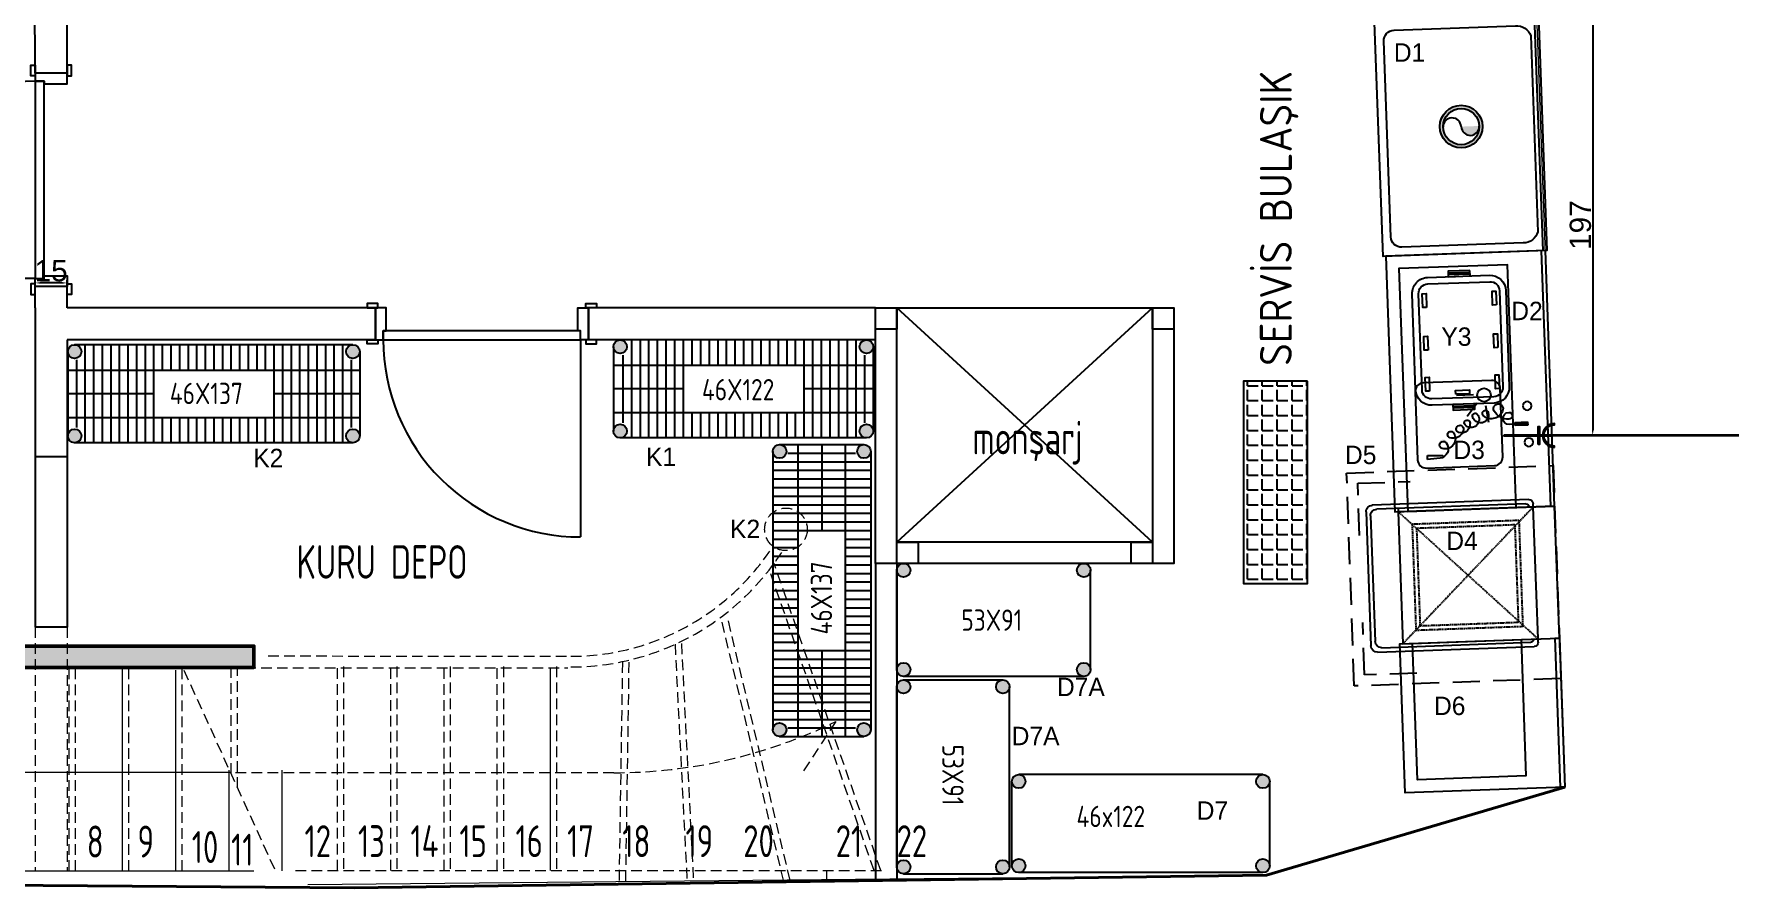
# Model space of a CAD drawing. Header units: millimetres. Extents: x 8884 to 18446, y 10737 to 16556.
# Drawn here: x 13352 to 14152, y 11250 to 11651 of the extents above; entities that cross this region are included whole.
import ezdxf

# ---------------------------------------------------------------- set-up
doc = ezdxf.new("R2010")
doc.units = ezdxf.units.MM
for name, pattern in [('DASHED', [0.75, 0.5, -0.25]), ('DUZ', [0]), ('HIDDEN', [0.375, 0.25, -0.125]), ('HIDDENX2', [19.049999999999997, 12.7, -6.349999999999998])]:
    doc.linetypes.add(name, pattern=pattern)
for name, color, linetype, lineweight in [('continious2', 253, 'Continuous', 25), ('Duvar', 1, 'Continuous', 15), ('ELK', 1, 'Continuous', 35), ('FURNITURE (3RDF)', 43, 'Continuous', 20), ('TRS-DVR-EKLNN', 1, 'Continuous', 50), ('TRS-DVR-OZGN', 192, 'Continuous', 40), ('TRS-EKP-KRKLK', 32, 'Continuous', 15), ('TRS-MRD', 113, 'Continuous', 15), ('TRS-MRD-KABA', 115, 'HIDDEN', 9), ('TRS-YAZI-MAHL', 20, 'Continuous', 13), ('TRS-YAZI-MRDVN', 101, 'Continuous', 0), ('yeni_duvar', 35, 'DUZ', 9)]:
    doc.layers.add(name, color=color, linetype=linetype, lineweight=lineweight)
for name, color, linetype in [('ELEKTRİK', 10, 'Continuous'), ('Kıtc-003 Kapı', 3, 'Continuous'), ('S2000-002 Çizgi', 7, 'Continuous')]:
    doc.layers.add(name, color=color, linetype=linetype)
doc.styles.add('ARIALTUR', font='isocpeur.ttf', dxfattribs={"width": 0.9, "height": 15})
doc.styles.get("Standard").update_dxf_attribs({"font": 'arial.ttf'})
doc.styles.add('STYLE1', font='isocpeur.ttf', dxfattribs={"height": 0.2})
doc.styles.add('TAKSİM', font='GOTHIC.TTF', dxfattribs={"height": 20})
doc.styles.add('yazı_kck_50', font='isocpeur.ttf', dxfattribs={"width": 0.7, "height": 15})
doc.dimstyles.new('ISO-25', dxfattribs={"dimtxt": 10, "dimasz": 2.5, "dimexe": 1.25, "dimexo": 0.625, "dimtad": 1, "dimdec": 0, "dimtxsty": 'Standard', "dimcen": 2.5, "dimadec": 0, "dimazin": 0, "dimtfac": 1, "dimtdec": 0, "dimtmove": 0, "dimatfit": 3, "dimfxl": 1, "dimarcsym": 0})

# ---------------------------------------------------------------- blocks, each defined once
blk = doc.blocks.new('A$C7ED97EAE')
at = {"layer": 'S2000-002 Çizgi'}
for p, q in [((3.500010246488272, 88.50000217834713), (65.50001024648736, 88.50000217834713)), ((3.500010246488272, 15.00000217834713), (3.500010246488272, 88.50000217834713)), ((65.50001024648827, 88.50000217834713), (65.50001024648827, 15.00000217834713)), ((1.0246488273e-05, 3.000002178347132), (1.0246488273e-05, 76.50000217834712)), ((2.000010246488272, 78.50000217834712), (3.500010246488272, 78.50000217834712)), ((2.000010246488272, 5.000002178347131), (2.000010246488272, 75.00000217834712)), ((3.500010246488272, 78.50000217834712), (65.50001024648827, 78.50000217834712)), ((3.500010246488272, 76.50000217834712), (3.500010246488272, 76.50000217834712)), ((65.50001024648827, 78.50000217834712), (67.00001024648827, 78.50000217834712)), ((65.50001024648827, 76.50000217834712), (65.50001024648827, 76.50000217834712)), ((67.00001024648827, 75.00000217834712), (67.00001024648827, 5.000002178347131)), ((69.00001024648827, 76.50000217834712), (69.00001024648827, 3.000002178347132)), ((65.50001024648827, 15.00000217834713), (3.500010246488272, 15.00000217834713)), ((67.00001024648827, 15.00000217834713), (65.50001024648827, 15.00000217834713)), ((66.00001024648827, 2.1783471311e-06), (3.000010246488272, 2.1783471311e-06)), ((64.00001024648827, 2.00000217834713), (5.000010246488271, 2.00000217834713))]:
    blk.add_line(p, q, dxfattribs=at)
at = {"layer": 'S2000-002 Çizgi', "linetype": 'DASHED'}
for p, q in [((65.50001024648827, 78.50000217834712), (3.500010246488272, 15.00000217834713)), ((65.50001024648827, 15.00000217834713), (3.500010246488272, 78.50000217834712))]:
    blk.add_line(p, q, dxfattribs=at)
for points in [[(9.500010246488273, 21.50000217834713), (59.50001024648827, 21.50000217834713), (59.50001024648827, 71.50000217834712), (9.500010246488273, 71.50000217834712)], [(11.50001024648827, 23.50000217834713), (57.50001024648829, 23.50000217834713), (57.50001024648829, 69.50000217834713), (11.50001024648827, 69.50000217834713)]]:
    blk.add_lwpolyline(points, close=True, dxfattribs=at)
at = {"layer": 'S2000-002 Çizgi'}
for centre, radius, start, end in [((2.000010246488272, 76.50000217834712), 2, 90, 180), ((3.500010246488272, 75.00000217834712), 1.5, 90, 180), ((65.50001024648827, 75.00000217834712), 1.5, 0, 90), ((67.00001024648827, 76.50000217834712), 2, 0, 90), ((3.000010246488272, 3.000002178347132), 3, 180, 270), ((5.000010246488271, 5.000002178347131), 3, 180, 270), ((64.00001024648827, 5.000002178347131), 3, 270, 0), ((66.00001024648827, 3.000002178347132), 3, 270, 0)]:
    blk.add_arc(centre, radius, start, end, dxfattribs=at)
blk = doc.blocks.new('A$C40B23311')
for p, q in [((16.56405484509014, 64.24084678057625), (26.8047276960715, 64.24084678057625)), ((16.56405484509014, 63.41891041303097), (26.8047276960715, 63.41891041303097)), ((16.56405484509014, 1.669321281584416), (26.8047276960715, 1.669321281584416)), ((16.56405484509014, 0.8473849140391394), (26.8047276960715, 0.8473849140391394))]:
    blk.add_line(p, q)
for points in [[(16.56405484509014, 65.14304678489498), (26.8047276960715, 65.14304678489498), (26.8047276960715, 62.57152128590315), (16.56405484509014, 62.57152128590315)], [(4.669694292548229, 48.54855754271193), (6.453927342503448, 48.54855754271193), (6.453927342503448, 55.03375537272586), (4.669694292548229, 55.03375537272586)], [(37.46924310988106, 48.54855754271193), (39.25347615983628, 48.54855754271193), (39.25347615983628, 55.03375537272586), (37.46924310988106, 55.03375537272586)], [(4.669694292548229, 28.52525861466347), (6.453927342503448, 28.52525861466347), (6.453927342503448, 35.0104564446774), (4.669694292548229, 35.0104564446774)], [(37.46924310988106, 28.52525861466347), (39.25347615983628, 28.52525861466347), (39.25347615983628, 35.0104564446774), (37.46924310988106, 35.0104564446774)], [(4.669694292548229, 9.28065143710046), (6.453927342503448, 9.28065143710046), (6.453927342503448, 15.76584926688156), (4.669694292548229, 15.76584926688156)], [(25.24005668815516, 7.331805205652927), (25.24005668815516, 9.116038255375315), (18.75485885814123, 9.116038255375315), (18.75485885814123, 7.331805205652927)], [(37.46924310988106, 9.28065143710046), (39.25347615983628, 9.28065143710046), (39.25347615983628, 15.76584926688156), (37.46924310988106, 15.76584926688156)], [(16.56405484509014, 2.571521285903145), (26.8047276960715, 2.571521285903145), (26.8047276960715, -4.213088686810806e-06), (16.56405484509014, -4.213088686810806e-06)]]:
    blk.add_lwpolyline(points, close=True)
for points in [[(43.99997545564838, 10.02057250680446), (43.99997545564838, 55.12247006500183, 0.4142135623730951), (36.55092423474707, 62.57152128590315), (7.449026676549693, 62.57152128590315, 0.4142135623730903), (-2.454435161780566e-05, 55.12247006500183), (-2.454435161780566e-05, 10.02057250680446, 0.4142135623730951), (7.449026676549693, 2.571521285903145), (36.55092423474707, 2.571521285903145, 0.4142135623730951)], [(40.99997545564838, 10.02057250680446), (40.99997545564838, 55.12247006500183, 0.4142135623731554), (36.55092423474707, 59.57152128590315), (7.449026676549693, 59.57152128590315, 0.4142135623730355), (2.999975455648382, 55.12247006500183), (2.999975455648382, 10.02057250680446, 0.4142135623730951), (7.449026676549693, 5.571521285903145), (36.55092423474707, 5.571521285903145, 0.4142135623731554)]]:
    blk.add_lwpolyline(points, format="xyb", close=True)
blk = doc.blocks.new('A$C0C625EC9')
blk.add_lwpolyline([(0, 2), (70, 2), (70, 0), (0, 0)], close=True)
at = {"layer": 'S2000-002 Çizgi'}
for points in [[(70, 0), (0, 0), (0, 74.99999999999909), (70, 74.99999999999909)], [(70, 18), (6, 18), (6, 68.99999999999909), (70, 68.99999999999909)]]:
    blk.add_lwpolyline(points, close=True, dxfattribs=at)
blk = doc.blocks.new('A$C7BE05278')
at = {"layer": 'S2000-002 Çizgi'}
h = blk.add_hatch(color=256, dxfattribs=at)
h.paths.add_polyline_path([(4.65492532542612, 9.898020504060693, -0.0254540388138724), (4.812879836260434, 10.41693911079756, 0.2780631643644909), (0.7747914160390792, 7.517978797636258), (1.234198395288331, 7.32063334565737, -0.265674594482287)])
h.paths.add_polyline_path([(5.353358682546056, 10.42993756238593, 0.0280936702696383), (4.812879836260434, 10.41693911079756, 0.0254540388138724), (4.65492532542612, 9.898020504060693, -0.0306092462859367), (5.181602026086694, 9.932388311858176, -0.0272591832210282)])
h.paths.add_polyline_path([(5.353358682546056, 10.42993756238593, 0.0272591832210282), (5.181602026086694, 9.932388311858176, -0.171750561192016), (7.899726513819588, 8.982432861739193), (7.899729735640903, 8.982430275491424), (7.899729401836339, 8.982430543446297, -1.347304958902411), (5.221877083569778, 7.148029008417777, -0.1472281063571507), (5.181602026086694, 9.932388311858176, 0.0306092462859367), (4.65492532542612, 9.898020504060693, 0.1387307607989161), (4.745227610351321, 6.997014837954793, 1.34730583943699), (8.212723477333382, 9.372346827678484, 0.1624762197968141)])
h.paths.add_polyline_path([(12.45762094412384, 12.65917178367999), (12.7298647963762, 13.07855619553947, 0.4831156493620086), (4.812879836260434, 10.41693911079756, -0.0280936702696383), (5.353358682546056, 10.42993756238593, -0.4706805542903977)])
for p, q in [((14.40235150171065, 47.58086184750027), (14.34350851271938, 41.66608065156107)), ((14.40235150171065, 47.58086184750027), (14.34350851271938, 41.66608065156107)), ((14.34350851271938, 41.66608065156107), (15.89898751694363, 41.6506060243705)), ((14.34350851271938, 41.66608065156107), (15.89898751694363, 41.6506060243705)), ((15.95783050593491, 47.56538722030972), (14.40235150171065, 47.58086184750027)), ((15.95783050593491, 47.56538722030972), (14.40235150171065, 47.58086184750027)), ((15.05397453925979, 47.56342329952031), (14.96802282848966, 38.92372685754617)), ((15.89898751694363, 41.6506060243705), (15.95783050593491, 47.56538722030972)), ((15.89898751694363, 41.6506060243705), (15.95783050593491, 47.56538722030972)), ((0.4716359942422061, 7.325071192618452), (9.4769175121e-06, 0.0185255322094236)), ((0.4716359942422061, 7.325071192618452), (9.4769175121e-06, 0.0185255322094236)), ((9.4769175121e-06, 0.0185255322094236), (1.861543294268813, 6.1296668719e-06)), ((1.535373552274903, 7.314488637601698), (0.4716359942422061, 7.325071192618452)), ((1.535373552274903, 7.314488637601698), (0.4716359942422061, 7.325071192618452)), ((1.861543294268813, 6.1296668719e-06), (1.535373552274903, 7.314488637601698)), ((1.861543294268813, 6.1296668719e-06), (1.535373552274903, 7.314488637601698))]:
    blk.add_line(p, q, dxfattribs=at)
for centre in [(6.314589084258841, 47.78329982142714), (23.46730341442798, 47.61265665694464)]:
    blk.add_circle(centre, 1.993874977281848, dxfattribs=at)
for centre, radius, start, end in [((19.08999451502632, 38.88271956978042), 1.595681346909053, 359.4300137922993, 179.4300137922993), ((17.82680986622336, 38.89528631703979), 2.858928504083036, 179.4300137922993, 359.4300137922993), ((25.12949267821341, 38.82263583850546), 7.635478373126423, 179.4300137922993, 242.0345847360836), ((23.49082631873057, 30.87532891503679), 5.527892281424153, 105.7663214360119, 225.7833022096344), ((22.59485810685442, 34.04873204564956), 2.230431672701923, 242.0345847360836, 105.7663214360119), ((18.06809985253994, 21.07761661258246), 3.832238507482823, 52.40891607280108, 229.1111938374276), ((20.00265972198554, 25.62346279921712), 3.799618576710261, 74.94982581877468, 261.676276722932), ((19.63543381116801, 23.1134965293395), 1.262930668137685, 261.676276722919, 52.40891607280108), ((20.62206227895422, 27.92703372511642), 1.414225833737619, 225.7833022096251, 74.94982581877468), ((14.42075435163315, 12.55902078819417), 4.976371051418456, 103.1198648412354, 200.7742766455444), ((15.58606062344461, 16.67745475712672), 3.769138441851062, 86.01564200185838, 220.6772142536101), ((13.69040291559258, 15.69259721900789), 1.758807614922345, 236.8087816260012, 103.1198648412354), ((16.4536987744907, 19.21316511866189), 1.365972055132788, 229.1111938374374, 116.3243312398787), ((4.787944316811715, 5.590785390297241), 4.314801899373919, 51.24500499218345, 156.7533020701397), ((9.416469617796793, 8.58028023542829), 4.830957637394316, 57.01033789900134, 197.5794707896074), ((6.427540017452201, 7.633314489045002), 1.695603705118359, 197.5794707896074, 51.24500499219361), ((11.20815072166442, 11.34031731163076), 1.54037625411754, 200.7742766455201, 57.01033789900134)]:
    blk.add_arc(centre, radius, start, end, dxfattribs=at)
blk.add_solid([(15.89898751694363, 41.6506060243705), (14.34350851271938, 41.66608065156107), (15.95783050593491, 47.56538722030972), (14.40235150171065, 47.58086184750027)], dxfattribs=at)
blk = doc.blocks.new('f')
at = {"layer": 'S2000-002 Çizgi'}
for p, q in [((10714.52873678762, 11875.46411338133), (10714.52873678762, 11867.57355635122)), ((10718.43739173883, 11877.12719175858), (10724.53507930857, 11872.11928835023)), ((10719.66757452934, 11880.93643395708), (10727.4792875679, 11882.04910176409))]:
    blk.add_line(p, q, dxfattribs=at)
for points in [[(10768.00989840565, 11911.6742919449), (10648.00989840565, 11911.6742919449), (10648.00989840565, 11836.6742919449), (10768.00989840565, 11836.6742919449)], [(10768.00989840565, 11911.6742919449), (10648.00989840565, 11911.6742919449), (10648.00989840565, 11909.6742919449), (10768.00989840565, 11909.6742919449)], [(10768.00989840565, 11893.6742919449), (10654.00989840565, 11893.6742919449), (10654.00989840565, 11842.6742919449), (10768.00989840565, 11842.6742919449)]]:
    blk.add_lwpolyline(points, close=True, dxfattribs=at)
blk.add_lwpolyline([(10712.00989840565, 11848.1742919449), (10744.00989840565, 11848.1742919449, 0.4142135623730951), (10748.00989840565, 11852.1742919449), (10748.00989840565, 11884.1742919449, 0.4142135623730951), (10744.00989840565, 11888.1742919449), (10712.00989840565, 11888.1742919449, 0.4142135623730951), (10708.00989840565, 11884.1742919449), (10708.00989840565, 11852.1742919449, 0.4142135623730951)], format="xyb", close=True, dxfattribs=at)
blk.add_circle((10714.72410642801, 11880.42964850524), 3.187919533039348, dxfattribs=at)
at = {"layer": 'S2000-002 Çizgi', "xscale": -1}
blk.add_blockref('A$C7BE05278', (10743.96772891158, 11852.83693095743), dxfattribs=at)
blk = doc.blocks.new('eee')
at = {"layer": 'S2000-002 Çizgi'}
h = blk.add_hatch(color=256, dxfattribs=at)
edge = h.paths.add_edge_path(flags=17)
edge.add_arc((10604.57235794183, 11589.25633684059), 8.5, 0, 360)
edge = h.paths.add_edge_path()
edge.add_arc((10604.57235794183, 11589.25633684059), 10, 0, 360)
edge = h.paths.add_edge_path(flags=16)
edge.add_arc((10608.82235794183, 11589.25633684059), 4.25, 180, 360)
for p, q in [((10642.72770656744, 11639.59770851403), (10640.72770656744, 11639.59770851403)), ((10640.72770656744, 11639.59770851403), (10640.72770656744, 11529.68000337572))]:
    blk.add_line(p, q)
blk.add_lwpolyline([(10642.72770656744, 11639.59770851403), (10642.72770656744, 11529.68000337572), (10565.72770656744, 11529.68000337572), (10565.72770656744, 11639.59770851403)], close=True, dxfattribs=at)
blk.add_lwpolyline([(10638.72770656744, 11630.59770851403), (10638.72770656744, 11538.68000337572, -0.3404814509114064), (10631.72770656744, 11533.68000337572), (10574.72770656744, 11533.68000337572, -0.4142135623730951), (10569.72770656744, 11538.68000337572), (10569.72770656744, 11630.59770851403, -0.4142135623730951), (10574.72770656744, 11635.59770851403), (10631.72770656744, 11635.59770851403, -0.3404814509114064)], format="xyb", close=True, dxfattribs=at)
for radius in [10, 8.5]:
    blk.add_circle((10604.57235794183, 11589.25633684059), radius, dxfattribs=at)
for centre, start, end in [((10600.32235794183, 11589.25633684059), 0, 180), ((10608.82235794183, 11589.25633684059), 180, 0)]:
    blk.add_arc(centre, 4.25, start, end, dxfattribs=at)
blk = doc.blocks.new('91x53')
at = {"lineweight": -2}
h = blk.add_hatch(color=256, dxfattribs=at)
h.paths.add_polyline_path([(9970.09559167138, 11223.47529409977, 1), (9963.695591671378, 11223.47529409977, 1)])
h.paths.add_polyline_path([(9963.695591671378, 11176.87529409977, 1), (9970.09559167138, 11176.87529409977, 1)])
h = blk.add_hatch(color=256, dxfattribs=at)
h.paths.add_polyline_path([(10054.69559167138, 11223.47529409977, 1), (10048.29559167138, 11223.47529409977, 1)])
h.paths.add_polyline_path([(10048.29559167138, 11176.87529409977, 1), (10054.69559167138, 11176.87529409977, 1)])
for p, q in [((9963.695591671378, 11176.88131169957), (9963.695591671378, 11223.47529409977)), ((10051.49559167138, 11226.67529409977), (9966.895591671378, 11226.67529409977)), ((10054.69559167138, 11176.88131169957), (10054.69559167138, 11223.47529409977)), ((10051.49559167138, 11173.67529409977), (9966.895591671378, 11173.67529409977))]:
    blk.add_line(p, q)
for centre in [(9966.895591671378, 11223.47529409977), (10051.49559167138, 11223.47529409977), (9966.895591671378, 11176.87529409977), (10051.49559167138, 11176.87529409977)]:
    blk.add_circle(centre, 3.2)
at = {"style": 'STYLE1', "width": 0.8}
blk.add_text('53X91', height=10, dxfattribs=at).set_placement((9994.032734913048, 11195.05323336534))
blk = doc.blocks.new('46x137 tel')
at = {"lineweight": -2}
h = blk.add_hatch(color=256, dxfattribs=at)
h.paths.add_polyline_path([(-3.2, 39.60000000000014, 1), (3.2, 39.60000000000014, 1)])
h.paths.add_polyline_path([(3.2, 0, 1), (-3.2, 0, 1)])
h = blk.add_hatch(color=256, dxfattribs=at)
h.paths.add_polyline_path([(133.7999999999999, 39.60000000000014, 1), (127.3999999999999, 39.60000000000014, 1)])
h.paths.add_polyline_path([(127.3999999999999, 0, 1), (133.7999999999999, 0, 1)])
for p, q in [((130.5999999999999, 42.80000000000086), (0, 42.80000000000086)), ((-3.200000000000045, 39.59398240019959), (-3.200000000000045, 6.821210263296962e-13)), ((133.8, 39.59398240019959), (133.8, 6.821210263296962e-13)), ((130.5999999999999, -3.199999999999136), (0, -3.199999999999136))]:
    blk.add_line(p, q)
for centre in [(0, 39.60000000000014), (130.5999999999999, 39.60000000000014), (0, 0), (130.5999999999999, 0)]:
    blk.add_circle(centre, 3.2)
at = {"layer": 'continious2'}
for p, q in [((4.849999999999909, 42.80000000000086), (4.849999999999909, -3.199999999999136)), ((8.880000000000337, 42.80000000000086), (8.880000000000337, -3.199999999999136)), ((12.91000000000054, 42.80000000000086), (12.91000000000054, -3.199999999999136)), ((16.93999999999937, 42.80000000000086), (16.93999999999937, -3.199999999999136)), ((20.9699999999998, 42.80000000000086), (20.9699999999998, -3.199999999999136)), ((25, 42.80000000000086), (25, -3.199999999999136)), ((29.0300000000002, 42.80000000000086), (29.0300000000002, -3.199999999999136)), ((33.06000000000063, 42.80000000000086), (33.06000000000063, -3.199999999999136)), ((37.08999999999946, 42.80000000000086), (37.08999999999946, -3.199999999999136)), ((41.11999999999966, 42.80000000000086), (41.11999999999966, 30.87971280470447)), ((45.15000000000009, 42.80000000000086), (45.15000000000009, 30.87971280470447)), ((49.18000000000029, 42.80000000000086), (49.18000000000029, 30.87971280470447)), ((53.21000000000049, 42.80000000000086), (53.21000000000049, 30.87971280470447)), ((57.23999999999933, 42.80000000000086), (57.23999999999933, 30.87971280470492)), ((61.26999999999975, 42.80000000000086), (61.26999999999975, 30.87971280470492)), ((65.29999999999995, 42.80000000000086), (65.29999999999995, 30.87971280470492)), ((69.33000000000038, 42.80000000000086), (69.33000000000038, 30.87971280470492)), ((73.36000000000058, 42.80000000000086), (73.36000000000058, 30.87971280470492)), ((77.38999999999942, 42.80000000000086), (77.38999999999942, 30.87971280470492)), ((81.41999999999962, 42.80000000000086), (81.41999999999962, 30.87971280470492)), ((85.45000000000005, 42.80000000000086), (85.45000000000005, 30.87971280470492)), ((89.48000000000025, 42.80000000000086), (89.48000000000025, 30.87971280470492)), ((93.51000000000067, 42.80000000000086), (93.51000000000067, -3.199999999999136)), ((97.53999999999951, 42.80000000000086), (97.53999999999951, -3.199999999999136)), ((101.5699999999997, 42.80000000000086), (101.5699999999997, -3.199999999999136)), ((105.5999999999999, 42.80000000000086), (105.5999999999999, -3.199999999999136)), ((109.6300000000003, 42.80000000000086), (109.6300000000003, -3.199999999999136)), ((113.6600000000005, 42.80000000000086), (113.6600000000005, -3.199999999999136)), ((117.6899999999994, 42.80000000000086), (117.6899999999994, -3.199999999999136)), ((121.7199999999998, 42.80000000000086), (121.7199999999998, -3.199999999999136)), ((125.75, 42.80000000000086), (125.75, -3.199999999999136)), ((0.819999999999709, 35.70453778980959), (0.819999999999709, 3.889444610389319)), ((129.7800000000002, 35.70453778980959), (129.7800000000002, 3.889444610389319)), ((-3.200000000000045, 30.87971280470447), (133.8, 30.87971280470515)), ((37.08999999999946, 19.796991200099), (-3.200000000000045, 19.79699120009877)), ((133.8, 19.79699120009968), (93.51000000000067, 19.79699120009946)), ((-3.200000000000045, 8.714269595494216), (133.8, 8.714269595495125)), ((41.11999999999966, 8.714269595494216), (41.11999999999966, -3.199999999999136)), ((45.15000000000009, 8.714269595494216), (45.15000000000009, -3.199999999999136)), ((49.18000000000029, 8.714269595494216), (49.18000000000029, -3.199999999999136)), ((53.21000000000049, 8.714269595494216), (53.21000000000049, -3.199999999999136)), ((57.23999999999933, 8.71426959549467), (57.23999999999933, -3.199999999999136)), ((61.26999999999975, 8.71426959549467), (61.26999999999975, -3.199999999999136)), ((65.29999999999995, 8.71426959549467), (65.29999999999995, -3.199999999999136)), ((69.33000000000038, 8.71426959549467), (69.33000000000038, -3.199999999999136)), ((73.36000000000058, 8.71426959549467), (73.36000000000058, -3.199999999999136)), ((77.38999999999942, 8.71426959549467), (77.38999999999942, -3.199999999999136)), ((81.41999999999962, 8.71426959549467), (81.41999999999962, -3.199999999999136)), ((85.45000000000005, 8.71426959549467), (85.45000000000005, -3.199999999999136)), ((89.48000000000025, 8.71426959549467), (89.48000000000025, -3.199999999999136))]:
    blk.add_line(p, q, dxfattribs=at)
at = {"style": 'STYLE1', "width": 0.8}
blk.add_text('46X137', height=10, dxfattribs=at).set_placement((44.6844016116579, 14.92968881735146))
blk = doc.blocks.new('46x122 tel')
at = {"lineweight": -2}
h = blk.add_hatch(color=256, dxfattribs=at)
h.paths.add_polyline_path([(3.2, 39.59999999999991, 1), (-3.2, 39.59999999999991, 1)])
h.paths.add_polyline_path([(-3.2, 0, 1), (3.2, 0, 1)])
h = blk.add_hatch(color=256, dxfattribs=at)
h.paths.add_polyline_path([(112.3999999999999, 39.59999999999991, 1), (118.7999999999999, 39.59999999999991, 1)])
h.paths.add_polyline_path([(118.7999999999999, 0, 1), (112.3999999999999, 0, 1)])
for p, q in [((115.5999999999999, 42.80000000000064), (0, 42.80000000000064)), ((-3.200000000000045, 39.59398240019937), (-3.200000000000045, 6.821210263296962e-13)), ((118.8, 39.59398240019937), (118.8, 6.821210263296962e-13)), ((115.5999999999999, -3.199999999999363), (0, -3.199999999999363))]:
    blk.add_line(p, q)
for centre in [(0, 39.59999999999991), (115.5999999999999, 39.59999999999991), (0, 0), (115.5999999999999, 0)]:
    blk.add_circle(centre, 3.2)
at = {"layer": 'continious2'}
for p, q in [((5.276208461966462, 42.80000000000018), (5.276208461966462, -3.199999999999818)), ((9.326208461966417, 42.80000000000018), (9.326208461966417, -3.199999999999818)), ((13.3762084619666, 42.80000000000018), (13.3762084619666, -3.199999999999818)), ((17.42620846196655, 42.80000000000018), (17.42620846196655, -3.199999999999818)), ((21.47620846196651, 42.80000000000018), (21.47620846196651, -3.199999999999818)), ((25.52620846196646, 42.80000000000018), (25.52620846196646, -3.199999999999818)), ((29.57620846196642, 42.80000000000018), (29.57620846196642, -3.199999999999818)), ((33.6262084619666, 42.80000000000018), (33.6262084619666, 30.8797128047047)), ((37.67620846196655, 42.80000000000018), (37.67620846196655, 30.8797128047047)), ((41.72620846196651, 42.80000000000018), (41.72620846196651, 30.8797128047047)), ((45.77620846196646, 42.80000000000018), (45.77620846196646, 30.8797128047047)), ((49.82620846196642, 42.80000000000018), (49.82620846196642, 30.8797128047047)), ((53.8762084619666, 42.80000000000018), (53.8762084619666, 30.8797128047047)), ((57.92620846196655, 42.80000000000018), (57.92620846196655, 30.8797128047047)), ((61.97620846196651, 42.80000000000018), (61.97620846196651, 30.8797128047047)), ((66.02620846196646, 42.80000000000018), (66.02620846196646, 30.8797128047047)), ((70.07620846196642, 42.80000000000018), (70.07620846196642, 30.8797128047047)), ((74.1262084619666, 42.80000000000018), (74.1262084619666, 30.8797128047047)), ((78.17620846196655, 42.80000000000018), (78.17620846196655, 30.8797128047047)), ((82.22620846196651, 42.80000000000018), (82.22620846196651, 30.8797128047047)), ((86.27620846196646, 42.80000000000018), (86.27620846196646, -3.199999999999818)), ((90.32620846196642, 42.80000000000018), (90.32620846196642, -3.199999999999818)), ((94.3762084619666, 42.80000000000018), (94.3762084619666, -3.199999999999818)), ((98.42620846196655, 42.80000000000018), (98.42620846196655, -3.199999999999818)), ((102.4762084619665, 42.80000000000018), (102.4762084619665, -3.199999999999818)), ((106.5262084619665, 42.80000000000018), (106.5262084619665, -3.199999999999818)), ((110.5762084619664, 42.80000000000018), (110.5762084619664, -3.199999999999818)), ((1.226208461966507, 35.70754658971055), (1.226208461966507, 3.892453410290045)), ((114.6262084619666, 35.70754658971055), (114.6262084619666, 3.892453410290045)), ((-3.200000000000045, 30.87971280470447), (118.8, 30.87971280470515)), ((29.57620846196642, 19.79699120009923), (-3.200000000000045, 19.79699120009923)), ((118.8, 19.79699120009968), (86.27620846196646, 19.79699120009923)), ((-3.200000000000045, 8.714269595494216), (118.8, 8.714269595494898)), ((33.6262084619666, 8.714269595494216), (33.6262084619666, -3.199999999999818)), ((37.67620846196655, 8.714269595494216), (37.67620846196655, -3.199999999999818)), ((41.72620846196651, 8.714269595494216), (41.72620846196651, -3.199999999999818)), ((45.77620846196646, 8.714269595494216), (45.77620846196646, -3.199999999999818)), ((49.82620846196642, 8.714269595494216), (49.82620846196642, -3.199999999999818)), ((53.8762084619666, 8.714269595494216), (53.8762084619666, -3.199999999999818)), ((57.92620846196655, 8.714269595494216), (57.92620846196655, -3.199999999999818)), ((61.97620846196651, 8.714269595494216), (61.97620846196651, -3.199999999999818)), ((66.02620846196646, 8.714269595494216), (66.02620846196646, -3.199999999999818)), ((70.07620846196642, 8.714269595494216), (70.07620846196642, -3.199999999999818)), ((74.1262084619666, 8.714269595494443), (74.1262084619666, -3.199999999999818)), ((78.17620846196655, 8.714269595494443), (78.17620846196655, -3.199999999999818)), ((82.22620846196651, 8.714269595494443), (82.22620846196651, -3.199999999999818))]:
    blk.add_line(p, q, dxfattribs=at)
at = {"style": 'STYLE1', "width": 0.8}
blk.add_text('46X122', height=10, dxfattribs=at).set_placement((38.40650660438405, 14.45287283384664))
blk = doc.blocks.new('A$C0F715291')
at = {"layer": 'Kıtc-003 Kapı'}
blk.add_line((100.099223728007, 92.59926970287779, 9.249220585305361e-09), (100.099223728007, 3.242535967729054e-06, 9.249220585305361e-09), dxfattribs=at)
at = {"layer": 'Kıtc-003 Kapı', "elevation": 9.249220585305361e-09}
for points in [[(-1.777086254151072e-05, 107.599280572038), (4.999982229137458, 107.599280572038), (4.999982229137458, 109.599280572038), (-1.777086254151072e-05, 109.599280572038)], [(107.5986235786013, 107.5992754798554), (102.5986235786013, 107.5992754798554), (102.5986235786013, 109.5992754798554), (107.5986235786013, 109.5992754798554)], [(100.099223728007, 96.79926970304768), (7.499957267665195, 96.79926970304768), (7.499957267665195, 92.59926970286324), (100.099223728007, 92.59926970286324)], [(-1.777086254151072e-05, 92.59928057203797), (4.999982229137458, 92.59928057203797), (4.999982229137458, 90.59928057203797), (-1.777086254151072e-05, 90.59928057203797)], [(107.5986235786013, 92.59927547985535), (102.5986235786013, 92.59927547985535), (102.5986235786013, 90.59927547985535), (107.5986235786013, 90.59927547985535)]]:
    blk.add_lwpolyline(points, close=True, dxfattribs=at)
for points in [[(3.799296481915917, 92.59927984208844), (7.499957267665195, 92.59926970286324), (7.499957267665195, 96.79926970304768), (8.799296481917736, 96.79926970304768), (8.799296481917736, 107.5992711176223), (3.799296481915917, 107.5992711176223), (3.799296481917736, 92.59927984208844)], [(103.7992964819177, 92.59927984208844), (100.099223728007, 92.59927111762227), (100.099223728007, 96.7992704104272), (98.79929648191683, 96.79926899566817), (98.79929648191683, 107.5992711176223), (103.7992964819177, 107.5992711176223), (103.7992964819168, 92.59927984208844)]]:
    blk.add_lwpolyline(points, dxfattribs=at)
at = {"layer": 'Kıtc-003 Kapı'}
blk.add_arc((100.099223728007, 92.59926970287779, 9.249220585305361e-09), 92.59926646034162, 179.9999968321162, 270, dxfattribs=at)
blk = doc.blocks.new('122X46')
at = {"lineweight": -2}
h = blk.add_hatch(color=256, dxfattribs=at)
h.paths.add_polyline_path([(9943.403087067922, 11200.82700946478, 1), (9937.00308706792, 11200.82700946478, 1)])
h.paths.add_polyline_path([(9937.00308706792, 11161.22700946478, 1), (9943.403087067922, 11161.22700946478, 1)])
h = blk.add_hatch(color=256, dxfattribs=at)
h.paths.add_polyline_path([(10058.00308706792, 11200.82700946478, 1), (10051.60308706792, 11200.82700946478, 1)])
h.paths.add_polyline_path([(10051.60308706792, 11161.22700946478, 1), (10058.00308706792, 11161.22700946478, 1)])
for p, q in [((10054.80308706792, 11204.02700946478), (9940.203087067921, 11204.02700946478)), ((9937.00308706792, 11161.23302706458), (9937.00308706792, 11200.82700946478)), ((10058.00308706792, 11161.23302706458), (10058.00308706792, 11200.82700946478)), ((10054.80308706792, 11158.02700946478), (9940.203087067921, 11158.02700946478))]:
    blk.add_line(p, q)
for centre in [(9940.203087067921, 11200.82700946478), (10054.80308706792, 11200.82700946478), (9940.203087067921, 11161.22700946478), (10054.80308706792, 11161.22700946478)]:
    blk.add_circle(centre, 3.2)
at = {"style": 'STYLE1', "width": 0.8}
blk.add_text('46x122', height=10, dxfattribs=at).set_placement((9967.34023030959, 11179.40494873035))
blk = doc.blocks.new('*D28')
at = {"color": 0, "lineweight": -2, "transparency": 16777216}
for p, q in [((13352.42790733467, 11523.10058870548), (13352.42790733467, 11535.35302216044)), ((13364.92790733467, 11534.10302216044), (13354.92790733467, 11534.10302216044)), ((13367.42790733467, 11523.10058870548), (13367.42790733467, 11535.35302216044))]:
    blk.add_line(p, q, dxfattribs=at)
at = {"color": 0, "transparency": 16777216}
for points in [[(13354.92790733467, 11534.51968882711), (13354.92790733467, 11533.68635549378), (13352.42790733467, 11534.10302216044)], [(13364.92790733467, 11534.51968882711), (13364.92790733467, 11533.68635549378), (13367.42790733467, 11534.10302216044)]]:
    blk.add_solid(points, dxfattribs=at)
at = {"layer": 'Defpoints', "color": 0, "transparency": 16777216}
for p in [(13352.42790733467, 11534.10302216044), (13352.42790733467, 11522.47558870548), (13367.42790733467, 11522.47558870548)]:
    blk.add_point(p, dxfattribs=at)
at = {"color": 0, "transparency": 16777216, "insert": (13359.92790733467, 11539.83375203766), "char_height": 10, "attachment_point": 5}
blk.add_mtext('15', dxfattribs=at)
blk = doc.blocks.new('A$C50025146')
at = {"layer": 'ELEKTRİK'}
for points in [[(16.0258407970905, 9.846670621633166), (16.5885051934838, 9.846670621633166), (16.5885051934838, 1.406704675742731), (16.0258407970905, 1.406704675742731)], [(6.940050297998823e-05, 5.345355450490388), (6.940050297998823e-05, 5.908019846885509), (22.50664525620232, 5.908019846885509), (22.50664525620232, 5.345355450490388)]]:
    blk.add_hatch(color=256, dxfattribs=at).paths.add_polyline_path(points)
h = blk.add_hatch(color=256, dxfattribs=at)
edge = h.paths.add_edge_path()
edge.add_line((23.70435837441619, 11.25333161261187), (23.70435837441619, 10.69066721622039))
edge.add_ellipse((23.70435837441619, 5.626687648689767), major_axis=(3.580774291992597, -3.580774291992606), ratio=0.9999999999999413, start_angle=134.9999999999983, end_angle=314.9999999999983)
edge.add_line((23.70435837441619, 0.5627080811555061), (23.70435837441619, 4.368476402305532e-05))
edge.add_ellipse((23.70435837441619, 5.626687648689767), major_axis=(3.978638102213783, 3.978638102213774), ratio=0.9999999999999128, start_angle=45.0000000000025, end_angle=225.0000000000025, ccw=False)
for points, elevation in [([(16.0258407970905, 1.406704675742731), (16.0258407970905, 9.846670621633166), (16.5885051934838, 9.846670621633166), (16.5885051934838, 1.406704675742731)], 4.791194770819646e-08), ([(6.940050297998823e-05, 5.908019846885509), (22.50664525620232, 5.908019846885509), (22.50664525620232, 5.345355450490388), (6.940050297998823e-05, 5.345355450490388)], 4.794507297291503e-08)]:
    blk.add_lwpolyline(points, close=True, dxfattribs=dict(at, elevation=elevation))
at = {"layer": 'ELEKTRİK', "elevation": 4.798666618537076e-08}
blk.add_lwpolyline([(23.70435837441437, 4.368476402305532e-05), (23.70435837441619, 0.5627080811555061, -0.9999999999999944), (23.70435837441619, 10.69066721622039), (23.70435837441619, 11.25333161261187, 0.9999999999999944)], format="xyb", close=True, dxfattribs=at)
blk = doc.blocks.new('*D54')
at = {"color": 0, "lineweight": -2, "transparency": 16777216}
for p, q in [((14057.98106060638, 11659.99111404865), (14084.77041636567, 11659.99111404865)), ((14083.52041636567, 11657.49111404865), (14083.52041636567, 11464.99399494638)), ((14065.08369530411, 11462.49399494638), (14084.77041636567, 11462.49399494638))]:
    blk.add_line(p, q, dxfattribs=at)
at = {"color": 0, "transparency": 16777216}
for points in [[(14083.103749699, 11657.49111404865), (14083.93708303234, 11657.49111404865), (14083.52041636567, 11659.99111404865)], [(14083.103749699, 11464.99399494638), (14083.93708303234, 11464.99399494638), (14083.52041636567, 11462.49399494638)]]:
    blk.add_solid(points, dxfattribs=at)
at = {"layer": 'Defpoints', "color": 0, "transparency": 16777216}
for p in [(14057.35606060638, 11659.99111404865, 66.36019532923667), (14064.45869530411, 11462.49399494638, 66.36019532923778), (14083.52041636567, 11462.49399494638)]:
    blk.add_point(p, dxfattribs=at)
at = {"color": 0, "transparency": 16777216, "insert": (14077.78968648845, 11561.24255449751), "char_height": 10, "attachment_point": 5, "rotation": 90}
blk.add_mtext('197', dxfattribs=at)

msp = doc.modelspace()

# ---------------------------------------------------------------- hatches: boundary and pattern name
h = msp.add_hatch()
h.set_pattern_fill('ANGLE', color=256, angle=360.0000000000001)
h.set_pattern_definition([(360, (11623.37724215079, 5681.313374276375), (-1.254919533359619e-14, 6.985), [5.079999999999997, -1.904999999999999]), (90, (11623.37724215079, 5681.313374276375), (-6.985, -1.177203921635859e-14), [5.079999999999996, -1.904999999999999])])
h.paths.add_polyline_path([(13919.6749348165, 11392.9838072916), (13949.6749348165, 11392.9838072916), (13949.6749348165, 11487.9838072916), (13919.6749348165, 11487.9838072916)])
at = {"layer": 'yeni_duvar'}
h = msp.add_hatch(dxfattribs=at)
h.set_pattern_fill('DOTS', color=256, scale=0.4, style=0)
h.set_pattern_definition([(0, (-51711.55668675766, -31343.1768736276), (0.3175, 0.635), [0, -0.635])])
edge = h.paths.add_edge_path()
edge.add_line((13075.52501760546, 11418.267139091), (13173.68755011271, 11418.33216956922))
edge.add_arc((13267.66115625587, 11471.72715327218), 108.0835923542031, 209.6048606297751, 270.000000000001)
edge.add_line((13267.66115625587, 11363.64356091798), (13455.09297275561, 11363.64356091798))
edge.add_line((13455.09297275561, 11363.64356091798), (13455.09297275561, 11353.64356091798))
edge.add_line((13455.09297275561, 11353.64356091798), (13267.66115625587, 11353.64356091798))
edge.add_arc((13267.66115625587, 11471.72715327218), 118.0835923542036, 212.4705003782469, 270.0000000000026, ccw=False)
edge.add_line((13168.03781147878, 11408.33216956922), (13074.66337429503, 11408.33216956922))
edge.add_line((13074.66337429503, 11408.33216956922), (13075.52501760546, 11418.267139091))

# ---------------------------------------------------------------- linework, layer by layer
for p, q in [((13367.42790733467, 11632.47558870548, 33.18009766461889), (13367.42790733461, 11792.02002472908, 33.18009766461889)), ((13352.42790733467, 11632.47558870548, 33.18009766461889), (13352.33130345769, 11669.35374765968, 33.18009766461889)), ((13367.42790733467, 11632.47558870548, 33.18009766461889), (13352.42790733467, 11632.47558870548, 33.18009766461889)), ((13352.42790733467, 11522.47558870548, 33.18009766461889), (13352.42790733467, 11532.47558870548, 33.18009766461889)), ((13367.42790733467, 11532.47558870548, 33.18009766461889), (13352.42790733467, 11532.47558870548, 33.18009766461889)), ((13367.42790733467, 11522.47558870548, 33.18009766461889), (13367.42790733467, 11532.47558870548, 33.18009766461889)), ((13367.42790733467, 11522.47558870548, 33.18009766461889), (13367.42790733467, 11532.47558870548, 33.18009766461889)), ((13352.42790733467, 11522.47558870548, 33.18009766461889), (13352.42790733467, 11372.47558870548, 33.18009766461889)), ((13512.13526017703, 11522.47558870548, 33.18009766461889), (13367.42790733467, 11522.47558870548, 33.18009766461889)), ((13512.13526017703, 11507.47558870548, 33.18009766461889), (13512.13526017703, 11522.47558870548, 33.18009766461889)), ((13746.8426130194, 11522.47558870548, 33.18009766461889), (13612.13526017703, 11522.47558870548, 33.18009766461889)), ((13612.13526017703, 11507.47558870548, 33.18009766461889), (13612.13526017703, 11522.47558870548, 33.18009766461889)), ((13876.8426130194, 11412.47558870548, 33.18009766461889), (13756.8426130194, 11522.47558870548, 33.18009766461889)), ((13876.8426130194, 11522.47558870548, 33.18009766461889), (13756.8426130194, 11412.47558870548, 33.18009766461889)), ((13512.13526017703, 11507.47558870548, 33.18009766461889), (13367.42790733467, 11507.47558870548, 33.18009766461889)), ((13367.42790733467, 11507.47558870548, 33.18009766461889), (13367.42790733466, 11372.47558870548, 33.18009766461889)), ((13367.42790733467, 11507.47558870548, 33.18009766461889), (13367.42790733467, 11372.47558870548, 33.18009766461889)), ((13746.8426130194, 11507.47558870548, 33.18009766461889), (13612.13526017703, 11507.47558870548, 33.18009766461889)), ((13367.42790733467, 11452.47558870548, 33.18009766461889), (13352.42790733467, 11452.47558870548, 33.18009766461889)), ((13746.8426130194, 11402.47558870548, 33.18009766461889), (13746.8426130194, 11253.57226968233, 33.18009766461889)), ((13756.8426130194, 11402.47558870548, 33.18009766461889), (13756.8426130194, 11253.71074786624, 33.18009766461889)), ((13367.42790733467, 11372.47558870548, 33.18009766461889), (13352.42790733467, 11372.47558870548, 33.18009766461889)), ((13930.35941831736, 11256.11357707389, 33.18009766461778), (14070.39377988325, 11297.46198134832, 66.3601953292378)), ((13930.35941831736, 11256.11357707389, 33.18009766461778), (14070.39377988325, 11297.46198134832, 66.3601953292378)), ((13691.29794738847, 11252.80309724007, 33.18009766461889), (13691.29794738847, 11252.73385814811, 33.18009766461889)), ((13701.29794738847, 11252.94157542398, 33.18009766461889), (13701.29794738847, 11252.73385814811, 33.18009766461889))]:
    msp.add_line(p, q)
at = {"elevation": 33.18009766461889}
for points in [[(13756.8426130194, 11522.47558870548), (13756.8426130194, 11512.47558870548), (13746.8426130194, 11512.47558870548), (13746.8426130194, 11522.47558870548)], [(13746.8426130194, 11522.47558870548), (13886.8426130194, 11522.47558870548), (13886.8426130194, 11402.47558870548), (13746.8426130194, 11402.47558870548)], [(13876.8426130194, 11412.47558870548), (13756.8426130194, 11412.47558870548), (13756.8426130194, 11522.47558870548), (13876.8426130194, 11522.47558870548)], [(13886.8426130194, 11522.47558870548), (13886.8426130194, 11512.47558870548), (13876.8426130194, 11512.47558870548), (13876.8426130194, 11522.47558870548)], [(13949.6749348165, 11487.9838072916), (13919.6749348165, 11487.9838072916), (13919.6749348165, 11392.9838072916), (13949.6749348165, 11392.9838072916)], [(13766.8426130194, 11412.47558870548), (13766.8426130194, 11402.47558870548), (13756.8426130194, 11402.47558870548), (13756.8426130194, 11412.47558870548)], [(13876.8426130194, 11412.47558870548), (13876.8426130194, 11402.47558870548), (13866.8426130194, 11402.47558870548), (13866.8426130194, 11412.47558870548)]]:
    msp.add_lwpolyline(points, close=True, dxfattribs=at)
at = {"layer": 'Duvar'}
msp.add_line((14070.39377988325, 11297.46198134832, 66.36019532923667), (14057.35606060637, 11659.99111404865, 66.36019532923667), dxfattribs=at)
msp.add_line((14070.39377988325, 11297.46198134832, 66.36019532923667), (14057.35606060637, 11659.99111404865, 66.36019532923667), dxfattribs=at)
at = {"layer": 'Duvar', "elevation": 66.36019532923778}
msp.add_lwpolyline([(14070.39377988328, 11297.4619813483), (14057.35606060637, 11659.99111404863)], dxfattribs=at)
at = {"layer": 'ELK', "color": 1}
msp.add_line((14152.1488416863, 11462.4939949464, 66.36019532923778), (14064.4586953041, 11462.49399494638, 66.36019532923778), dxfattribs=at)
at = {"layer": 'FURNITURE (3RDF)', "elevation": 165.9004883231003}
msp.add_lwpolyline([(13740.33126205678, 11254.19958887777), (13740.32782334165, 11254.38463118563)], dxfattribs=at)
msp.add_lwpolyline([(13740.33126205678, 11254.19958887777), (13740.32782334165, 11254.38463118563)], dxfattribs=at)
at = {"layer": 'S2000-002 Çizgi', "linetype": 'HIDDENX2', "elevation": 66.36019532924442}
msp.add_lwpolyline([(13971.6235068826, 11344.94285298495), (13968.02950709673, 11444.87824794358), (14064.96684020661, 11448.36442773588), (14068.56083999248, 11348.42903277724)], close=True, dxfattribs=at)
for points in [[(13974.08939631835, 11415.49665944633), (13973.20597683396, 11440.06117818495), (13997.77049557257, 11440.94459766934)], [(14001.00509537985, 11351.00274220656), (13976.44057664124, 11350.11932272217), (13975.55715715685, 11374.68384146078)]]:
    msp.add_lwpolyline(points, dxfattribs=at)
at = {"layer": 'TRS-DVR-EKLNN', "elevation": 33.18009766461889}
msp.add_lwpolyline([(13075.52501760546, 11418.267139091), (13173.68755011271, 11418.33216956922, 0.2697979554029343), (13267.66115625587, 11363.64356091798), (13455.09297275561, 11363.64356091798), (13455.09297275561, 11353.64356091798), (13267.66115625587, 11353.64356091798, -0.256428491102294), (13168.03781147878, 11408.33216956922), (13074.66337429503, 11408.33216956922)], format="xyb", close=True, dxfattribs=at)
at = {"layer": 'TRS-DVR-OZGN'}
for p, q in [((13930.35941831733, 11256.11357707389, 33.18009766461889), (14070.39377988328, 11297.4619813483, 66.3601953292389)), ((13502.17031065177, 11250.18409207371, 66.36019532923667), (13930.35941831736, 11256.11357707391, 66.36019532923667)), ((13502.17031065177, 11250.18409207371, 66.36019532923667), (13930.35941831736, 11256.11357707391, 66.36019532923667))]:
    msp.add_line(p, q, dxfattribs=at)
for points, elevation in [([(13105.82973868511, 11253.18890311897), (13502.17031065183, 11250.1840920737)], 33.18009766461889), ([(13502.17031065183, 11250.1840920737), (13930.35941831736, 11256.11357707389)], 66.36019532923778)]:
    msp.add_lwpolyline(points, dxfattribs=dict(at, elevation=elevation))
at = {"layer": 'TRS-EKP-KRKLK'}
msp.add_line((13106.46806117602, 11258.190970337, 33.18009766461923), (13455.11535605455, 11258.190970337, 33.1800976646192), dxfattribs=at)
at = {"layer": 'TRS-MRD'}
for p, q in [((13393.43932479769, 11258.18512913525, 33.18009766461923), (13393.44347168575, 11353.42072682642, 33.18009766461923)), ((13418.43862810225, 11258.18429467784, 33.18009766461923), (13418.44266760591, 11352.42093479057, 33.18009766461923)), ((13443.43793142072, 11258.18346022046, 33.18009766461923), (13443.4400106248, 11305.47382275524, 33.18009766461923)), ((13468.43723540771, 11258.18262576304, 33.18009766461923), (13468.43931461178, 11305.47298829782, 33.18009766461923))]:
    msp.add_line(p, q, dxfattribs=at)
at = {"layer": 'TRS-MRD', "linetype": 'Continuous'}
msp.add_line((13480.37718938198, 11251.7151671358, 33.18009766462451), (13930.35941831746, 11256.11357707389, 33.18009766462451), dxfattribs=at)
at = {"layer": 'TRS-MRD', "elevation": 33.18009766461889}
msp.add_lwpolyline([(13127.09096096157, 11304.56871692884), (13444.00373489385, 11304.56871692877)], dxfattribs=at)
at = {"layer": 'TRS-MRD-KABA', "color": 8, "ltscale": 20, "true_color": 0x7a7a7a}
for p, q in [((13746.21246930265, 11258.36905233043, 64.95777062673582), (13697.04696024364, 11399.48208876705, 64.95777062673582)), ((13749.33963877484, 11258.36905233043, 64.95777062673582), (13699.29490634535, 11402.47062063965, 64.95777062673582)), ((13352.42790733467, 11372.47558870548, 33.18009766461889), (13352.42790733467, 11258.190970337, 33.18009766461889)), ((13367.42790733467, 11372.47558870548, 33.18009766461889), (13367.42790733466, 11258.190970337, 33.18009766461889)), ((13703.82719070683, 11253.25233487678, 59.77090985005676), (13674.33685451068, 11377.23748107712, 197.6781612852173)), ((13706.76735394603, 11253.84868566862, 59.77090985005676), (13677.27701774988, 11377.83383186894, 197.6781612852173)), ((13652.77904949832, 11364.49624523277, 59.77090985005676), (13658.40863637775, 11253.48996368314, 59.77090985005676)), ((13655.76305306924, 11364.80559492707, 59.77090985005676), (13661.39263994867, 11253.79931337744, 59.77090985005676)), ((13461.82268170582, 11359.06278544179, 150.157143804569), (13603.81521752812, 11358.86626120176, 64.95777062673582)), ((13626.66594287052, 11253.59914861217, 59.77090985005676), (13628.25562915716, 11356.42322864778, 59.77090985005676)), ((13629.66574252362, 11253.56484721598, 59.77090985005676), (13631.25542881026, 11356.3889272516, 59.77090985005676)), ((13368.44002149313, 11258.18596359265, 33.18009766461923), (13368.44416838122, 11353.42156128383, 33.18009766461923)), ((13371.44001741932, 11258.190970337, 33.18009766461923), (13371.44416405989, 11353.41915293184, 33.18009766461923)), ((13422.2276078648, 11352.39024424496, 62.50423787272857), (13465.09105040823, 11258.25985614969, 64.73544613685007)), ((13428.45356393757, 11353.54890836367, 120.698761894034), (13602.4907979006, 11353.42033475145, 64.95810024782969)), ((13444.36280714977, 11303.78017525319, 62.3645045954507), (13444.3652724358, 11353.42102792044, 62.3645045954507)), ((13447.36309231335, 11297.19139026334, 65.6940431732327), (13447.36526794735, 11353.41361282407, 62.3645045954507)), ((13494.3597321568, 11258.36070775648, 64.95777062673616), (13494.36387904489, 11353.41935900563, 62.3645045954507)), ((13497.35975261825, 11259.10076001027, 64.95777062673616), (13497.36389925884, 11354.15199616306, 62.3645045954507)), ((13519.35903546136, 11258.3598732991, 64.95777062673616), (13519.36318234945, 11353.41852454823, 62.3645045954507)), ((13522.35905592281, 11259.09992555287, 64.95777062673616), (13522.3632025634, 11354.15116170566, 62.3645045954507)), ((13544.35833876592, 11258.3590388417, 64.95777062673616), (13544.36248565402, 11353.41769009086, 62.3645045954507)), ((13547.35835922737, 11259.09909109547, 64.95777062673616), (13547.36250586794, 11354.15032724826, 62.3645045954507)), ((13569.35764207048, 11258.3582043843, 64.95777062673616), (13569.36178895858, 11353.41685563346, 62.3645045954507)), ((13572.35766253193, 11259.09825663806, 64.95777062673616), (13572.3618091725, 11354.14949279089, 62.3645045954507)), ((13594.35694537504, 11258.3573699269, 64.95777062673616), (13594.36109226314, 11353.41602117606, 62.3645045954507)), ((13594.35710104072, 11263.28457274872, 64.8604247382327), (13594.36109226314, 11353.41602117606, 62.3645045954507)), ((13597.35696583649, 11259.09742218066, 64.95777062673616), (13597.36111247706, 11354.14865833349, 62.3645045954507)), ((13597.35696583649, 11259.09742218069, 64.95777062673616), (13597.36111247706, 11354.14865833349, 62.3645045954507)), ((13727.84112452611, 11328.86491242295, 64.95777062673616), (13699.29996662622, 11329.08109093902, 64.95777062673616)), ((13728.19409334442, 11328.21257073912, 64.95777062673616), (13712.64512930531, 11304.41713922109, 64.95777062673614)), ((13474.65258843077, 11258.36905233043, 64.95777062673614), (13749.72652016874, 11258.36110432337, 64.95777062673616)), ((13723.80402295295, 11258.190970337, 33.18009766461923), (13723.80387803939, 11253.17563223752, 33.18009766461892))]:
    msp.add_line(p, q, dxfattribs=at)
at = {"layer": 'TRS-MRD-KABA', "ltscale": 20}
for p, q in [((13396.43932055676, 11258.18512913525, 33.18009766461923), (13396.44346719733, 11353.41331173009, 33.18009766461923)), ((13421.43862386133, 11258.18429467784, 33.18009766461923), (13421.44305066622, 11354.11317337068, 33.18009766461923)), ((13624.00179663429, 11304.2286915633, 64.95777062673616), (13444.70286584745, 11304.23467642281, 64.95777062673616))]:
    msp.add_line(p, q, dxfattribs=at)
at = {"layer": 'TRS-MRD-KABA', "color": 8, "ltscale": 20, "true_color": 0x7a7a7a}
msp.add_circle((13704.85060241758, 11418.45467503863, 64.95777062673582), 10, dxfattribs=at)
for centre, radius, start, end in [((13603.81521752812, 11471.94985355596, 64.95777062673582), 113.0835923541986, 270, 327.098314813971), ((13603.81521752812, 11471.94985355596, 64.95777062673582), 118.0835923541976, 270, 327.5294996221843), ((13624.01770132658, 11542.47094540038, 64.95777062673616), 238.2422543679723, 269.9961750206908, 295.9298795736901)]:
    msp.add_arc(centre, radius, start, end, dxfattribs=at)

# ---------------------------------------------------------------- block references
for name, p, rotation in [('eee', (3840.580407082565, -355.4316831817232, 66.36019532924442), 2.059653758841951), ('f', (1774.668697632676, 21762.32437530438, 66.36019532924442), 272.0596537588418), ('A$C0C625EC9', (14070.39377988328, 11297.46198134833, 66.36019532924442), 92.05965375884175), ('91x53', (2583.164310119728, 21311.51226620599, 33.18009766461889), 270)]:
    msp.add_blockref(name, p, dxfattribs=dict(rotation=rotation))
at = {"xscale": -1, "rotation": 2.059653758841762}
msp.add_blockref('A$C40B23311', (14044.74560498107, 11475.42446565976, 33.18009766461889), dxfattribs=at)
at = {"lineweight": -2}
for name, p in [('46x122 tel', (13627.02237116545, 11464.5692614516, 33.18009766461889)), ('46x137 tel', (13370.96881417719, 11462.31231197602, 33.18009766461889))]:
    msp.add_blockref(name, p, dxfattribs=at)
at = {"lineweight": -2, "rotation": 90}
msp.add_blockref('46x137 tel', (13741.4579699452, 11324.43928180831, 33.18009766461889), dxfattribs=at)
for name, p in [('91x53', (3793.147021348021, 175.7972858058074, 33.18009766461889)), ('122X46', (3873.895443691314, 99.32680104267456, 33.18009766461889))]:
    msp.add_blockref(name, p)
at = {"layer": 'ELEKTRİK'}
msp.add_blockref('A$C50025146', (14041.95205004788, 11456.8673072977, 66.3601952812927), dxfattribs=at)
at = {"layer": 'Kıtc-003 Kapı', "rotation": 270}
msp.add_blockref('A$C0F715291', (13259.82863185481, 11636.2748851874, 33.18009765536967), dxfattribs=at)
at = {"layer": 'Kıtc-003 Kapı'}
msp.add_blockref('A$C0F715291', (13508.33596369512, 11414.87631322562, 33.18009765536967), dxfattribs=at)
at = {"layer": 'S2000-002 Çizgi', "xscale": -1, "rotation": 272.0596537588417}
msp.add_blockref('A$C7ED97EAE', (13979.56094367859, 11360.73831886717, 66.36019532924442), dxfattribs=at)

# ---------------------------------------------------------------- texts
at = {"style": 'TAKSİM'}
for s, p in [('D1', (13990.18397643349, 11637.91424456099, -15.05231897918134)), ('D2', (14045.29106892926, 11516.62484231611, -15.05231897918134)), ('Y3', (14012.48389143396, 11504.58493608684, -15.05231897918134)), ('D3', (14018.15114339451, 11451.43691076615, -15.05231897918134)), ('K2', (13454.79239099529, 11447.63709663269, -15.05231897918134)), ('K1', (13639.17647959062, 11448.19235264699, -15.05231897918134)), ('D5', (13967.23004657838, 11449.09213385452, -15.05231897918134)), ('K2', (13678.60801958927, 11414.32162653222, -15.05231897918134)), ('D4', (14014.79163761588, 11408.74076602099, -15.05231897918134)), ('D7A', (13832.03706819011, 11340.19257394308, -15.05231897918134)), ('D6', (14009.02602978737, 11331.30142328182, -15.05231897918134)), ('D7A', (13810.78697739811, 11317.15151355112, -15.05231897918134)), ('D7', (13897.64002903935, 11282.14807274393, -15.05231897918134))]:
    msp.add_text(s, height=8.64, dxfattribs=at).set_placement(p)
at = {"style": 'ARIALTUR', "width": 0.9}
msp.add_text('SERVİS BULAŞIK', height=15, rotation=90, dxfattribs=at).set_placement((13942.30106988137, 11495.16601809109, -15.05231897918134))
at = {"layer": 'TRS-MRD-KABA', "color": 8, "ltscale": 20, "true_color": 0x7a7a7a, "char_height": 15, "width": 311.1521942507962, "attachment_point": 1, "rotation": 0.0003607385538909424, "style": 'yazı_kck_50'}
for s, insert in [('12', (13478.89699055517, 11279.60735878534, 131.317965956002)), ('13', (13503.96063646218, 11279.60735878534, 131.317965956002)), ('14', (13528.60650175429, 11279.60735878534, 131.317965956002)), ('15', (13551.58148272019, 11279.60735878534, 131.317965956002)), ('16', (13577.89827996522, 11279.60735878534, 131.317965956002)), ('17', (13602.12645989578, 11279.60735878534, 131.317965956002)), ('18', (13628.02557177921, 11279.60735878534, 131.317965956002)), ('19', (13657.71547367383, 11279.60735878534, 131.317965956002)), ('20', (13684.79669498193, 11279.60735878534, 131.317965956002)), ('21', (13728.19681510426, 11279.60735878534, 131.317965956002)), ('22', (13756.76424012098, 11279.60735878534, 131.317965956002))]:
    msp.add_mtext(s, dxfattribs=dict(at, insert=insert))
at = {"layer": 'TRS-YAZI-MAHL', "style": 'yazı_kck_50', "width": 0.7}
for s, p in [('monşarj', (13792.42484036806, 11453.6125889569, 107.5859116141391)), ('KURU DEPO', (13475.13086071333, 11395.26359996763, 107.5859116141391))]:
    msp.add_text(s, height=15.75, dxfattribs=at).set_placement(p)
at = {"layer": 'TRS-YAZI-MRDVN', "char_height": 15, "width": 311.1521942507962, "attachment_point": 1, "rotation": 0.0003607385538909424, "style": 'yazı_kck_50'}
for s, insert in [('8', (13376.64918173888, 11279.42927679191, 99.54029299388512)), ('9', (13400.45962868119, 11279.42927679191, 99.54029299388512)), ('10', (13425.94095994981, 11276.86219740706, 99.54029299388512)), ('11', (13444.40999319914, 11275.62178080236, 99.54029299388512))]:
    msp.add_mtext(s, dxfattribs=dict(at, insert=insert))

# ---------------------------------------------------------------- dimensions: what is measured, and where the dimension line sits
dim = msp.add_linear_dim(base=(14083.52041636567, 11462.49399494638), p1=(14057.35606060637, 11659.99111404865, 66.36019532923667), p2=(14064.4586953041, 11462.49399494638, 66.36019532923778), angle=90, dimstyle='ISO-25', override={"dimtmove": 1, "dimfxl": 20})
dim.commit()
dim.dimension.update_dxf_attribs({"geometry": '*D54', "text_midpoint": (14077.78968648845, 11561.24255449751)})
dim = msp.add_linear_dim(base=(13352.42790733467, 11534.10302216044, 33.18009766461889), p1=(13367.42790733467, 11522.47558870548, 33.18009766461889), p2=(13352.42790733467, 11522.47558870548, 33.18009766461889), dimstyle='ISO-25', override={"dimtmove": 1, "dimfxl": 20})
dim.commit()
dim.dimension.update_dxf_attribs({"geometry": '*D28', "text_midpoint": (13359.92790733467, 11539.83375203766, 33.18009766461889)})

doc.saveas('drawing.dxf')
